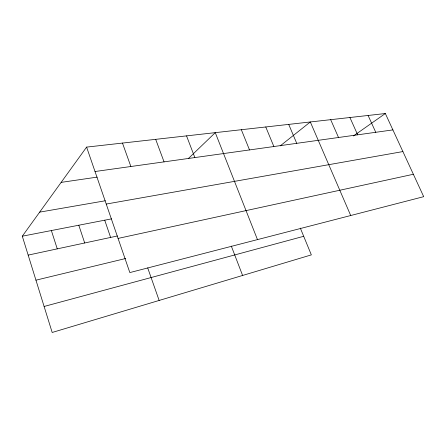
<?xml version="1.0" encoding="UTF-8"?>
<svg xmlns="http://www.w3.org/2000/svg" width="446" height="446" viewBox="0 0 446 446"><rect width="100%" height="100%" fill="white"/><g stroke="black" fill="none" stroke-linecap="round" stroke-linejoin="round"><path stroke-width="0.67" d="M300.325 228.107L311.347 254.883L52.182 332.471L22.3 236.196L86.608 147.108L385.344 113.529L423.7 196.669L129.842 272.578L86.608 147.108M188.402 158.508L215.273 132.646L257.47 239.608M280.205 145.898L310.316 121.964L350.712 215.524M353.444 135.958L385.344 113.529M44.109 306.469L303.698 236.296M35.948 280.172L125.716 258.496M118.067 238.409L413.364 174.269M28.17 255.101L117.432 235.967M22.3 236.196L111.539 218.863M106.232 204.056L402.894 151.568M39.672 212.134L105.328 200.761M61.147 182.381L97.183 177.118M95.02 171.52L392.898 129.898M368.106 115.469L375.755 132.295M349.915 117.51L357.659 134.82M330.681 119.673L338.52 137.496M288.718 124.389L296.735 143.333M265.766 126.971L273.866 146.528M241.336 129.714L249.515 149.934M231.318 246.108L242.602 275.466M186.54 135.874L194.857 157.572M155.687 139.342L164.056 161.876M122.472 143.077L130.873 166.509M147.698 267.879L159.144 300.448M104.721 220.19L110.619 237.428M78.803 225.224L84.695 242.986M51.368 230.549L57.261 248.868"/></g></svg>
